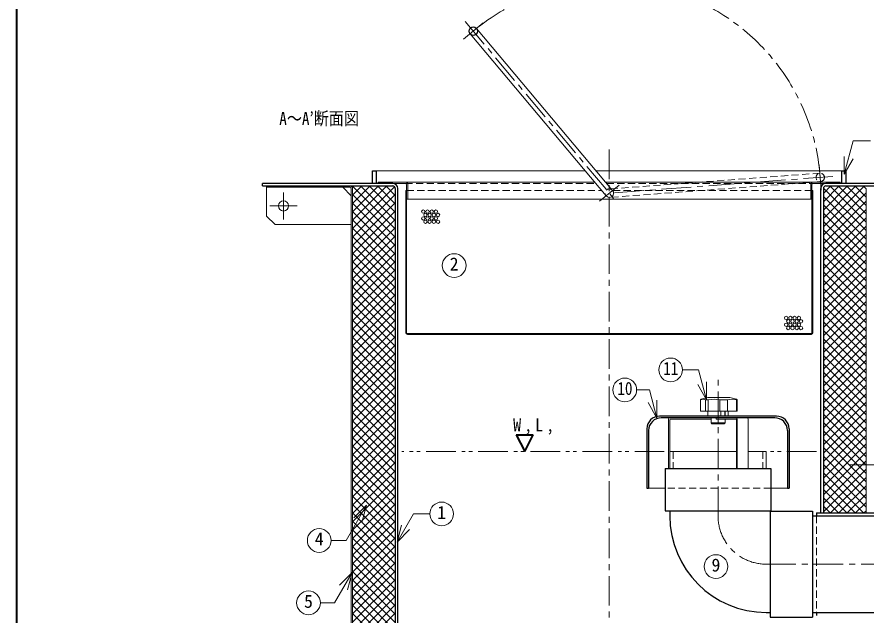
# Model space of a CAD drawing. Units: millimetres at full size, sheet at 1:7; details may follow other scales. Extents: x -1480 to 1355, y -979 to 988.
# Drawn here: x -1480 to -476, y -587 to 120 of the extents above; entities that cross this region are included whole.
import ezdxf
from ezdxf.enums import TextEntityAlignment as Align

# ---------------------------------------------------------------- set-up
doc = ezdxf.new("R2010")
doc.units = ezdxf.units.MM
doc.header["$LTSCALE"] = 7
for name, pattern in [('CHAIN1', [8, 5, -1, 1, -1]), ('DASHED1', [1.8, 1.2, -0.6]), ('DOUBLE_CHAIN1', [8.8, 5, -1, 0.6, -0.6, 0.6, -1])]:
    doc.linetypes.add(name, pattern=pattern)
doc.layers.add('0-0_ﾚｲﾔ1', color=4, linetype='Continuous', lineweight=9)
doc.styles.add('ＭＳ ゴシック', font='')
doc.styles.get('ＭＳ ゴシック').set_extended_font_data('MS Gothic')

msp = doc.modelspace()

# ---------------------------------------------------------------- linework, layer by layer
at = {"layer": '0-0_ﾚｲﾔ1', "color": 1, "lineweight": 40}
for p, q in [((-1479.745, -979.045), (-1479.745, 987.955)), ((-889.745, -374.045), (-879.745, -394.045)), ((-889.745, -374.045), (-869.745, -374.045)), ((-879.745, -394.045), (-869.745, -374.045))]:
    msp.add_line(p, q, dxfattribs=at)
at = {"layer": '0-0_ﾚｲﾔ1', "linetype": 'CHAIN1'}
for p, q in [((-951.933, 93.324), (-928.951, 112.607)), ((-950.084, 114.456), (-770.103, -100.036)), ((-779.745, -37.045), (-779.745, -762.045)), ((-531.56, -54.944), (-529.323, -84.86)), ((-515.483, -68.784), (-779.745, -88.545)), ((-791.236, -98.187), (-768.255, -78.904)), ((-1164.745, -119.645), (-1164.745, -87.645)), ((-1148.745, -103.645), (-1180.745, -103.645)), ((-651.245, -470.045), (-651.245, -305.045)), ((-496.345, -409.545), (-453.145, -409.545)), ((-594.245, -527.045), (195.255, -527.045))]:
    msp.add_line(p, q, dxfattribs=at)
at = {"layer": '0-0_ﾚｲﾔ1', "color": 7, "lineweight": 18}
for p, q in [((-936.612, 106.18), (-775.915, -85.332)), ((-944.272, 99.752), (-783.575, -91.759)), ((-502.101, -66.045), (-491.587, -26.807)), ((-471.095, -26.807), (-491.587, -26.807)), ((-502.101, -66.045), (-502.101, -45.045)), ((-502.101, -66.045), (-491.601, -47.859)), ((-1184.745, -81.645), (-1184.745, -80.045)), ((-1052.745, -75.545), (-1052.745, -77.045)), ((-1052.745, -75.545), (-1020.745, -75.545)), ((-1035.745, -77.045), (-1020.745, -77.045)), ((-1019.245, -253.545), (-1019.245, -78.545)), ((-1017.745, -78.545), (-1017.745, -95.545)), ((-541.745, -78.545), (-541.745, -95.545)), ((-540.245, -253.545), (-540.245, -78.545)), ((-538.745, -75.545), (-506.745, -75.545)), ((-538.745, -77.045), (-523.745, -77.045)), ((-506.745, -77.045), (-506.745, -75.545)), ((-1086.345, -81.645), (-1184.745, -81.645)), ((-1084.745, -733.845), (-1084.745, -83.245)), ((-1083.145, -732.245), (-1083.145, -83.245)), ((-540.245, -85.545), (-539.245, -85.545)), ((-539.245, -253.545), (-539.245, -85.545)), ((-476.345, -466.545), (-476.345, -83.245)), ((-1019.245, -95.545), (-1017.745, -95.545)), ((-541.745, -95.545), (-540.245, -95.545)), ((-1018.245, -254.545), (-541.245, -254.545)), ((-1018.245, -255.545), (-541.245, -255.545)), ((-674.149, -297.429), (-693.271, -297.429)), ((-664.702, -332.687), (-674.149, -297.429)), ((-664.702, -332.687), (-675.202, -314.501)), ((-664.702, -332.687), (-664.702, -311.687)), ((-723.399, -354.3), (-733.899, -336.114)), ((-723.399, -354.3), (-723.399, -333.3)), ((-709.745, -355.545), (-709.745, -414.045)), ((-708.245, -356.545), (-708.245, -414.045)), ((-659.495, -355.545), (-707.245, -355.545)), ((-653.615, -354.045), (-653.615, -355.545)), ((-630.24, -355.545), (-653.606, -355.545)), ((-629.24, -356.545), (-629.24, -414.045)), ((-628.49, -355.545), (-628.49, -414.045)), ((-615.5, -355.545), (-615.5, -414.045)), ((-629.24, -394.045), (-708.245, -394.045)), ((-594.245, -394.045), (-615.5, -394.045)), ((-594.245, -394.045), (-594.245, -414.045)), ((-1066.667, -457.378), (-1090.728, -499.054)), ((-1066.667, -457.378), (-1081.516, -472.227)), ((-1066.667, -457.378), (-1072.102, -477.662)), ((-1030.562, -501.082), (-1011.257, -467.644)), ((-991.813, -467.644), (-1011.257, -467.644)), ((-1030.562, -501.082), (-1025.127, -480.797)), ((-1030.562, -501.082), (-1015.713, -486.232)), ((-1090.728, -499.054), (-1108.583, -499.054)), ((-1083.799, -536.973), (-1104.449, -572.738)), ((-1083.799, -536.973), (-1098.648, -551.822)), ((-1083.799, -536.973), (-1089.234, -557.257)), ((-1104.449, -572.738), (-1121.23, -572.738))]:
    msp.add_line(p, q, dxfattribs=at)
at = {"layer": '0-0_ﾚｲﾔ1', "color": 5, "lineweight": 25}
for p, q in [((-1054.745, -77.045), (-1054.745, -62.045)), ((-504.745, -62.045), (-499.745, -62.045)), ((-504.745, -77.045), (-504.745, -62.045)), ((-499.745, -77.045), (-499.745, -62.045)), ((-1189.745, -80.045), (-1189.745, -77.045)), ((-1035.745, -77.045), (-1189.745, -77.045)), ((-1189.745, -80.045), (-1035.745, -80.045)), ((-523.745, -80.045), (-369.745, -80.045)), ((-1032.745, -83.045), (-1032.745, -680.045)), ((-1029.745, -677.045), (-1029.745, -83.045)), ((-529.745, -466.545), (-529.745, -83.045)), ((-526.745, -83.045), (-526.745, -466.545)), ((-582.245, -352.045), (-720.245, -352.045)), ((-584.245, -354.045), (-718.245, -354.045)), ((-735.245, -367.045), (-735.245, -437.045)), ((-733.245, -369.045), (-733.245, -437.045)), ((-569.245, -369.045), (-569.245, -437.045)), ((-567.245, -367.045), (-567.245, -437.045)), ((-713.745, -414.045), (-713.745, -464.045)), ((-713.745, -414.045), (-588.745, -414.045)), ((-588.745, -414.045), (-588.745, -464.045)), ((-735.245, -437.045), (-733.245, -437.045)), ((-569.245, -437.045), (-567.245, -437.045)), ((-713.745, -464.045), (-588.745, -464.045)), ((-708.245, -464.045), (-708.245, -470.045)), ((-589.745, -464.545), (-539.745, -464.545)), ((-539.745, -464.545), (-539.745, -589.545)), ((-539.745, -470.045), (-450.745, -470.045)), ((-534.745, -466.545), (-450.745, -466.545)), ((-534.745, -466.545), (-534.745, -470.045)), ((-594.245, -584.045), (-589.745, -584.045)), ((-539.745, -584.045), (-450.745, -584.045)), ((-534.745, -584.045), (-534.745, -587.545))]:
    msp.add_line(p, q, dxfattribs=at)
at = {"layer": '0-0_ﾚｲﾔ1'}
for p, q in [((-1054.745, -62.045), (-808.508, -62.045)), ((-795.454, -62.045), (-504.745, -62.045)), ((-1083.66, -81.505), (-1082.201, -80.045)), ((-1083.492, -80.045), (-1032.745, -130.792)), ((-1083.145, -120.588), (-1042.603, -80.045)), ((-1083.145, -110.688), (-1052.503, -80.045)), ((-1083.145, -100.789), (-1062.402, -80.045)), ((-1083.145, -90.889), (-1072.302, -80.045)), ((-1073.592, -80.045), (-1032.745, -120.893)), ((-1063.693, -80.045), (-1032.745, -110.993)), ((-1053.793, -80.045), (-1032.745, -101.094)), ((-1043.894, -80.045), (-1032.745, -91.194)), ((-1020.745, -75.545), (-797.181, -75.545)), ((-784.127, -75.545), (-538.745, -75.545)), ((-526.745, -128.459), (-478.332, -80.045)), ((-526.745, -118.559), (-488.231, -80.045)), ((-526.745, -108.66), (-498.131, -80.045)), ((-526.745, -98.76), (-508.03, -80.045)), ((-526.745, -88.861), (-517.93, -80.045)), ((-519.221, -80.045), (-476.345, -122.921)), ((-509.321, -80.045), (-476.345, -113.021)), ((-499.422, -80.045), (-476.345, -103.122)), ((-489.522, -80.045), (-476.345, -93.222)), ((-479.623, -80.045), (-476.345, -83.323)), ((-1184.745, -115.645), (-1184.745, -81.645)), ((-1094.745, -81.645), (-1084.745, -91.645)), ((-1083.145, -130.487), (-1033.603, -80.945)), ((-1083.145, -140.387), (-1032.745, -89.987)), ((-1083.145, -90.292), (-1032.745, -140.692)), ((-526.745, -138.358), (-476.345, -87.958)), ((-526.691, -82.475), (-476.345, -132.82)), ((-1083.145, -150.286), (-1032.745, -99.886)), ((-1083.145, -100.191), (-1032.745, -150.591)), ((-1017.745, -95.545), (-541.745, -95.545)), ((-526.745, -92.32), (-476.345, -142.72)), ((-526.745, -148.258), (-476.345, -97.858)), ((-1083.145, -160.186), (-1032.745, -109.786)), ((-1083.145, -110.091), (-1032.745, -160.491)), ((-526.745, -102.219), (-476.345, -152.619)), ((-526.745, -158.157), (-476.345, -107.757)), ((-1184.745, -115.645), (-1174.745, -125.645)), ((-1083.145, -170.085), (-1032.745, -119.685)), ((-1083.145, -119.99), (-1032.745, -170.39)), ((-526.745, -112.119), (-476.345, -162.519)), ((-526.745, -168.057), (-476.345, -117.657)), ((-1174.745, -125.645), (-1084.745, -125.645)), ((-1083.145, -179.985), (-1032.745, -129.585)), ((-1083.145, -129.89), (-1032.745, -180.29)), ((-526.745, -122.018), (-476.345, -172.418)), ((-526.745, -177.956), (-476.345, -127.556)), ((-1083.145, -189.884), (-1032.745, -139.484)), ((-1083.145, -139.789), (-1032.745, -190.189)), ((-526.745, -131.918), (-476.345, -182.318)), ((-526.745, -187.856), (-476.345, -137.456)), ((-1083.145, -199.784), (-1032.745, -149.384)), ((-1083.145, -149.689), (-1032.745, -200.089)), ((-526.745, -141.817), (-476.345, -192.217)), ((-526.745, -197.755), (-476.345, -147.355)), ((-1083.145, -209.683), (-1032.745, -159.283)), ((-1083.145, -159.588), (-1032.745, -209.988)), ((-526.745, -151.717), (-476.345, -202.117)), ((-526.745, -207.655), (-476.345, -157.255)), ((-1083.145, -219.583), (-1032.745, -169.183)), ((-1083.145, -169.488), (-1032.745, -219.888)), ((-526.745, -161.616), (-476.345, -212.016)), ((-526.745, -217.554), (-476.345, -167.154)), ((-1083.145, -229.482), (-1032.745, -179.082)), ((-1083.145, -179.387), (-1032.745, -229.787)), ((-526.745, -171.516), (-476.345, -221.916)), ((-526.745, -227.454), (-476.345, -177.054)), ((-1083.145, -239.382), (-1032.745, -188.982)), ((-1083.145, -189.287), (-1032.745, -239.687)), ((-526.745, -181.415), (-476.345, -231.815)), ((-526.745, -237.353), (-476.345, -186.953)), ((-1083.145, -249.281), (-1032.745, -198.881)), ((-1083.145, -199.186), (-1032.745, -249.586)), ((-526.745, -191.315), (-476.345, -241.715)), ((-526.745, -247.253), (-476.345, -196.853)), ((-1083.145, -259.181), (-1032.745, -208.781)), ((-1083.145, -209.086), (-1032.745, -259.486)), ((-526.745, -201.214), (-476.345, -251.614)), ((-526.745, -257.152), (-476.345, -206.752)), ((-1083.145, -269.08), (-1032.745, -218.68)), ((-1083.145, -218.985), (-1032.745, -269.385)), ((-526.745, -211.114), (-476.345, -261.514)), ((-526.745, -267.052), (-476.345, -216.652)), ((-1083.145, -278.98), (-1032.745, -228.58)), ((-1083.145, -228.885), (-1032.745, -279.285)), ((-526.745, -221.013), (-476.345, -271.413)), ((-526.745, -276.951), (-476.345, -226.551)), ((-1083.145, -288.879), (-1032.745, -238.479)), ((-1083.145, -238.784), (-1032.745, -289.184)), ((-526.745, -230.913), (-476.345, -281.313)), ((-526.745, -286.851), (-476.345, -236.451)), ((-526.745, -240.812), (-476.345, -291.212)), ((-1083.145, -298.779), (-1032.745, -248.379)), ((-1083.145, -248.684), (-1032.745, -299.084)), ((-526.745, -296.75), (-476.345, -246.35)), ((-526.745, -250.712), (-476.345, -301.112)), ((-1083.145, -308.678), (-1032.745, -258.278)), ((-1083.145, -258.583), (-1032.745, -308.983)), ((-526.745, -306.65), (-476.345, -256.25)), ((-526.745, -260.611), (-476.345, -311.011)), ((-1083.145, -318.578), (-1032.745, -268.178)), ((-1083.145, -268.483), (-1032.745, -318.883)), ((-526.745, -316.549), (-476.345, -266.149)), ((-526.745, -270.511), (-476.345, -320.911)), ((-1083.145, -328.477), (-1032.745, -278.077)), ((-1083.145, -278.382), (-1032.745, -328.782)), ((-526.745, -326.449), (-476.345, -276.049)), ((-526.745, -280.41), (-476.345, -330.81)), ((-1083.145, -338.377), (-1032.745, -287.977)), ((-1083.145, -288.282), (-1032.745, -338.682)), ((-526.745, -336.348), (-476.345, -285.948)), ((-526.745, -290.31), (-476.345, -340.71)), ((-1083.145, -348.276), (-1032.745, -297.876)), ((-1083.145, -298.181), (-1032.745, -348.581)), ((-526.745, -346.248), (-476.345, -295.848)), ((-526.745, -300.209), (-476.345, -350.609)), ((-1083.145, -358.176), (-1032.745, -307.776)), ((-1083.145, -308.081), (-1032.745, -358.481)), ((-526.745, -356.147), (-476.345, -305.747)), ((-526.745, -310.109), (-476.345, -360.509)), ((-1083.145, -368.075), (-1032.745, -317.675)), ((-1083.145, -317.98), (-1032.745, -368.38)), ((-526.745, -366.047), (-476.345, -315.647)), ((-526.745, -320.008), (-476.345, -370.408)), ((-1083.145, -377.975), (-1032.745, -327.575)), ((-1083.145, -327.88), (-1032.745, -378.28)), ((-663.169, -330.138), (-671.081, -331.873)), ((-662.312, -330.045), (-638.3, -330.045)), ((-637.444, -330.138), (-629.531, -331.873)), ((-526.745, -375.946), (-476.345, -325.546)), ((-526.745, -329.908), (-476.345, -380.308)), ((-1083.145, -387.874), (-1032.745, -337.474)), ((-1083.145, -337.779), (-1032.745, -388.179)), ((-671.867, -332.85), (-671.867, -346.045)), ((-666.177, -332.85), (-666.177, -346.045)), ((-649.058, -332.85), (-649.058, -346.045)), ((-629.272, -332.85), (-629.272, -346.045)), ((-526.745, -385.846), (-476.345, -335.446)), ((-526.745, -339.807), (-476.345, -390.207)), ((-1083.145, -397.774), (-1032.745, -347.374)), ((-1083.145, -347.678), (-1032.745, -398.078)), ((-628.745, -346.045), (-671.867, -346.045)), ((-663.245, -346.045), (-663.245, -352.045)), ((-648.034, -346.045), (-648.034, -352.045)), ((-643.356, -346.045), (-643.356, -352.045)), ((-642.838, -346.045), (-642.838, -352.045)), ((-639.245, -346.045), (-639.245, -352.045)), ((-526.745, -395.745), (-476.345, -345.345)), ((-526.745, -349.707), (-476.345, -400.107)), ((-1083.145, -407.673), (-1032.745, -357.273)), ((-1083.145, -357.578), (-1032.745, -407.978)), ((-659.495, -360.045), (-642.995, -360.045)), ((-651.245, -360.045), (-651.245, -355.545)), ((-526.745, -405.645), (-476.345, -355.245)), ((-526.745, -359.606), (-476.345, -410.006)), ((-1083.145, -417.573), (-1032.745, -367.173)), ((-1083.145, -367.477), (-1032.745, -417.877)), ((-526.745, -415.544), (-476.345, -365.144)), ((-526.745, -369.506), (-476.345, -419.906)), ((-1083.145, -427.472), (-1032.745, -377.072)), ((-1083.145, -377.377), (-1032.745, -427.777)), ((-526.745, -425.444), (-476.345, -375.044)), ((-526.745, -379.405), (-476.345, -429.805)), ((-1083.145, -437.372), (-1032.745, -386.972)), ((-1083.145, -387.276), (-1032.745, -437.676)), ((-526.745, -435.343), (-476.345, -384.943)), ((-526.745, -389.305), (-476.345, -439.705)), ((-1083.145, -447.271), (-1032.745, -396.871)), ((-1083.145, -397.176), (-1032.745, -447.576)), ((-526.745, -445.243), (-476.345, -394.843)), ((-526.745, -399.204), (-476.345, -449.604)), ((-1083.145, -457.17), (-1032.745, -406.77)), ((-1083.145, -407.075), (-1032.745, -457.475)), ((-526.745, -455.142), (-476.345, -404.742)), ((-526.745, -409.104), (-476.345, -459.504)), ((-1083.145, -467.07), (-1032.745, -416.67)), ((-1083.145, -416.975), (-1032.745, -467.375)), ((-526.745, -465.042), (-476.345, -414.642)), ((-526.745, -419.003), (-479.203, -466.545)), ((-1083.145, -476.969), (-1032.745, -426.569)), ((-1083.145, -426.874), (-1032.745, -477.274)), ((-526.745, -428.903), (-489.103, -466.545)), ((-518.349, -466.545), (-476.345, -424.541)), ((-1083.145, -486.869), (-1032.745, -436.469)), ((-1083.145, -436.774), (-1032.745, -487.174)), ((-733.245, -437.045), (-713.745, -437.045)), ((-588.745, -437.045), (-569.245, -437.045)), ((-526.745, -438.802), (-499.002, -466.545)), ((-508.45, -466.545), (-476.345, -434.441)), ((-1083.145, -496.768), (-1032.745, -446.368)), ((-1083.145, -446.673), (-1032.745, -497.073)), ((-526.745, -448.702), (-508.902, -466.545)), ((-498.551, -466.545), (-476.345, -444.34)), ((-1083.145, -506.668), (-1032.745, -456.268)), ((-1083.145, -456.573), (-1032.745, -506.973)), ((-526.745, -458.601), (-518.801, -466.545)), ((-488.651, -466.545), (-476.345, -454.24)), ((-1083.145, -516.567), (-1032.745, -466.167)), ((-1083.145, -466.472), (-1032.745, -516.872)), ((-478.752, -466.545), (-476.345, -464.139)), ((-1083.145, -526.467), (-1032.745, -476.067)), ((-1083.145, -476.372), (-1032.745, -526.772)), ((-1083.145, -536.366), (-1032.745, -485.966)), ((-1083.145, -486.271), (-1032.745, -536.671)), ((-1083.145, -546.266), (-1032.745, -495.866)), ((-1083.145, -496.171), (-1032.745, -546.571)), ((-1083.145, -556.165), (-1032.745, -505.765)), ((-1083.145, -506.07), (-1032.745, -556.47)), ((-1083.145, -566.065), (-1032.745, -515.665)), ((-1083.145, -515.97), (-1032.745, -566.37)), ((-1083.145, -575.964), (-1032.745, -525.564)), ((-1083.145, -525.869), (-1032.745, -576.269)), ((-1083.145, -585.864), (-1032.745, -535.464)), ((-1083.145, -535.769), (-1032.745, -586.169)), ((-1083.145, -595.763), (-1032.745, -545.363)), ((-1083.145, -545.668), (-1032.745, -596.068)), ((-1083.145, -605.663), (-1032.745, -555.263)), ((-1083.145, -555.568), (-1032.745, -605.968)), ((-1083.145, -615.562), (-1032.745, -565.162)), ((-1083.145, -565.467), (-1032.745, -615.867)), ((-1083.145, -625.462), (-1032.745, -575.062)), ((-1083.145, -575.367), (-1032.745, -625.767)), ((-1083.145, -635.361), (-1032.745, -584.961)), ((-1083.145, -585.266), (-1032.745, -635.666))]:
    msp.add_line(p, q, dxfattribs=at)
at = {"layer": '0-0_ﾚｲﾔ1', "linetype": 'DASHED1'}
for p, q in [((-530.814, -64.916), (-780.118, -83.559)), ((-1020.745, -77.045), (-795.922, -77.045)), ((-782.868, -77.045), (-538.745, -77.045)), ((-530.068, -74.888), (-779.372, -93.532)), ((-1019.245, -85.545), (-788.79, -85.545)), ((-540.245, -85.545), (-775.516, -85.545)), ((-704.245, -394.045), (-704.245, -414.045)), ((-598.245, -394.045), (-598.245, -414.045)), ((-588.745, -437.045), (-713.745, -437.045))]:
    msp.add_line(p, q, dxfattribs=at)
at = {"layer": '0-0_ﾚｲﾔ1', "linetype": 'DOUBLE_CHAIN1'}
for p, q in [((-714.745, -394.045), (-1024.745, -394.045)), ((-534.745, -394.045), (-589.245, -394.045))]:
    msp.add_line(p, q, dxfattribs=at)
at = {"layer": '0-0_ﾚｲﾔ1', "color": 7, "linetype": 'DASHED1', "lineweight": 18}
msp.add_line((-534.745, -470.045), (-534.745, -584.045), dxfattribs=at)
at = {"layer": '0-0_ﾚｲﾔ1', "color": 5, "lineweight": 25}
for points in [[(-1059.745, -77.045), (-1059.745, -62.045), (-1054.745, -62.045)], [(-369.745, -80.045), (-369.745, -77.045), (-523.745, -77.045)], [(-589.745, -464.545), (-589.745, -589.545), (-539.745, -589.545)]]:
    msp.add_lwpolyline(points, dxfattribs=at)
at = {"layer": '0-0_ﾚｲﾔ1', "color": 7, "lineweight": 18}
for points in [[(-1020.245, -253.545), (-1020.245, -85.545), (-1019.245, -85.545)], [(-723.399, -354.3), (-732.297, -321.095), (-747.426, -321.095)]]:
    msp.add_lwpolyline(points, dxfattribs=at)
at = {"layer": '0-0_ﾚｲﾔ1'}
for points in [[(-666.177, -332.85), (-662.745, -332.85), (-662.745, -346.045)], [(-649.058, -332.85), (-639.852, -332.85), (-639.852, -346.045)], [(-629.272, -332.85), (-628.745, -332.85), (-628.745, -346.045)], [(-659.495, -354.045), (-659.495, -360.045), (-658.495, -361.045), (-643.995, -361.045)], [(-642.995, -355.545), (-642.995, -360.045), (-643.995, -361.045)]]:
    msp.add_lwpolyline(points, dxfattribs=at)
at = {"layer": '0-0_ﾚｲﾔ1', "color": 5, "lineweight": 25}
msp.add_circle((-940.442, 102.966), 5, dxfattribs=at)
at = {"layer": '0-0_ﾚｲﾔ1', "linetype": 'DASHED1'}
msp.add_circle((-530.441, -69.902), 5, dxfattribs=at)
at = {"layer": '0-0_ﾚｲﾔ1'}
for centre, radius in [((-1164.745, -103.645), 6), ((-999.595, -110.319), 2), ((-994.595, -110.319), 2), ((-989.595, -110.319), 2), ((-984.595, -110.319), 2), ((-999.595, -118.319), 2), ((-997.095, -114.319), 2), ((-997.095, -122.319), 2), ((-994.595, -118.319), 2), ((-992.095, -114.319), 2), ((-992.095, -122.319), 2), ((-989.595, -118.319), 2), ((-987.095, -114.319), 2), ((-987.095, -122.319), 2), ((-984.595, -118.319), 2), ((-982.095, -114.319), 2), ((-982.095, -122.319), 2), ((-570.703, -236.024), 2), ((-568.203, -240.024), 2), ((-565.703, -236.024), 2), ((-563.203, -240.024), 2), ((-560.703, -236.024), 2), ((-558.203, -240.024), 2), ((-555.703, -236.024), 2), ((-553.203, -240.024), 2), ((-570.703, -244.024), 2), ((-568.203, -248.024), 2), ((-565.703, -244.024), 2), ((-563.203, -248.024), 2), ((-560.703, -244.024), 2), ((-558.203, -248.024), 2), ((-555.703, -244.024), 2), ((-553.203, -248.024), 2)]:
    msp.add_circle(centre, radius, dxfattribs=at)
at = {"layer": '0-0_ﾚｲﾔ1', "color": 7, "lineweight": 18}
for centre in [(-963.087, -174.088), (-707.271, -297.429), (-761.426, -321.095), (-977.813, -467.644), (-1122.583, -499.054), (-653.695, -529.871), (-1135.23, -572.738)]:
    msp.add_circle(centre, 14, dxfattribs=at)
at = {"layer": '0-0_ﾚｲﾔ1', "linetype": 'CHAIN1'}
for centre, radius, start, end in [((-779.745, -88.545), 250, 4.2767, 130), ((-594.245, -470.045), 57, 180, 270)]:
    msp.add_arc(centre, radius, start, end, dxfattribs=at)
at = {"layer": '0-0_ﾚｲﾔ1', "color": 7, "lineweight": 18}
for centre, radius, start, end in [((-1086.345, -83.245), 3.2, 0, 90), ((-1020.745, -78.545), 3, 0, 90), ((-1020.745, -78.545), 1.5, 0, 90), ((-538.745, -78.545), 3, 90, 180), ((-538.745, -78.545), 1.5, 90, 180), ((-1086.345, -83.245), 1.6, 0, 90), ((-779.745, -88.545), 5, 220, 40), ((-1018.245, -253.545), 2, 180, 270), ((-1018.245, -253.545), 1, 180, 270), ((-541.245, -253.545), 1, 270, 0), ((-541.245, -253.545), 2, 270, 0), ((-708.245, -355.545), 1.5, 90, 180), ((-707.245, -356.545), 1, 90, 180), ((-630.24, -356.545), 1, 0, 90), ((-629.99, -355.545), 1.5, 0, 90), ((-617, -355.545), 1.5, 0, 90)]:
    msp.add_arc(centre, radius, start, end, dxfattribs=at)
at = {"layer": '0-0_ﾚｲﾔ1', "color": 5, "lineweight": 25}
for centre, radius, start, end in [((-1035.745, -83.045), 6, 0, 90), ((-1035.745, -83.045), 3, 0, 90), ((-523.745, -83.045), 6, 90, 180), ((-523.745, -83.045), 3, 90, 180), ((-720.245, -367.045), 15, 90, 180), ((-718.245, -369.045), 15, 90, 180), ((-584.245, -369.045), 15, 0, 90), ((-582.245, -367.045), 15, 0, 90), ((-594.245, -470.045), 114, 180, 270)]:
    msp.add_arc(centre, radius, start, end, dxfattribs=at)
at = {"layer": '0-0_ﾚｲﾔ1', "linetype": 'DASHED1'}
msp.add_arc((-779.745, -88.545), 5, 40, 220, dxfattribs=at)
at = {"layer": '0-0_ﾚｲﾔ1'}
for centre, radius, start, end in [((-662.312, -334.045), 4, 90, 102.36697), ((-638.3, -334.045), 4, 77.63303, 90), ((-670.867, -332.85), 1, 102.36697, 180), ((-669.022, -337.548), 5.493, 58.8059, 121.1941), ((-655.902, -361.94), 29.885, 76.76187, 103.23813), ((-634.562, -350.073), 18.017, 72.92527, 107.07473), ((-629.745, -332.85), 1, 0, 77.63303), ((-655.37, -349.077), 11.719, 249.39031, 290.60969), ((-647.12, -349.077), 11.719, 249.39031, 290.60969)]:
    msp.add_arc(centre, radius, start, end, dxfattribs=at)

# ---------------------------------------------------------------- texts
at = {"layer": '0-0_ﾚｲﾔ1', "color": 7, "style": 'ＭＳ ゴシック', "width": 0.85}
for s, p in [('A～A’断面図', (-1169.745, -12.545)), ('11', (-716.021, -307.929)), ('10', (-770.176, -331.595))]:
    msp.add_text(s, height=15.4, dxfattribs=at).set_placement(p, align=Align.BOTTOM_LEFT)
at = {"layer": '0-0_ﾚｲﾔ1', "color": 7, "style": 'ＭＳ ゴシック'}
for s, p in [('2', (-968.337, -184.588)), ('1', (-983.063, -478.144)), ('4', (-1127.833, -509.554)), ('9', (-658.945, -540.371)), ('5', (-1140.48, -583.238))]:
    msp.add_text(s, height=15.4, dxfattribs=at).set_placement(p, align=Align.BOTTOM_LEFT)
at = {"layer": '0-0_ﾚｲﾔ1', "color": 7, "insert": (-893.37, -374.045), "char_height": 15.4, "attachment_point": 7, "style": 'ＭＳ ゴシック'}
msp.add_mtext('\\T1.38;\\W0.9;W,L,', dxfattribs=at)

doc.saveas('drawing.dxf')
